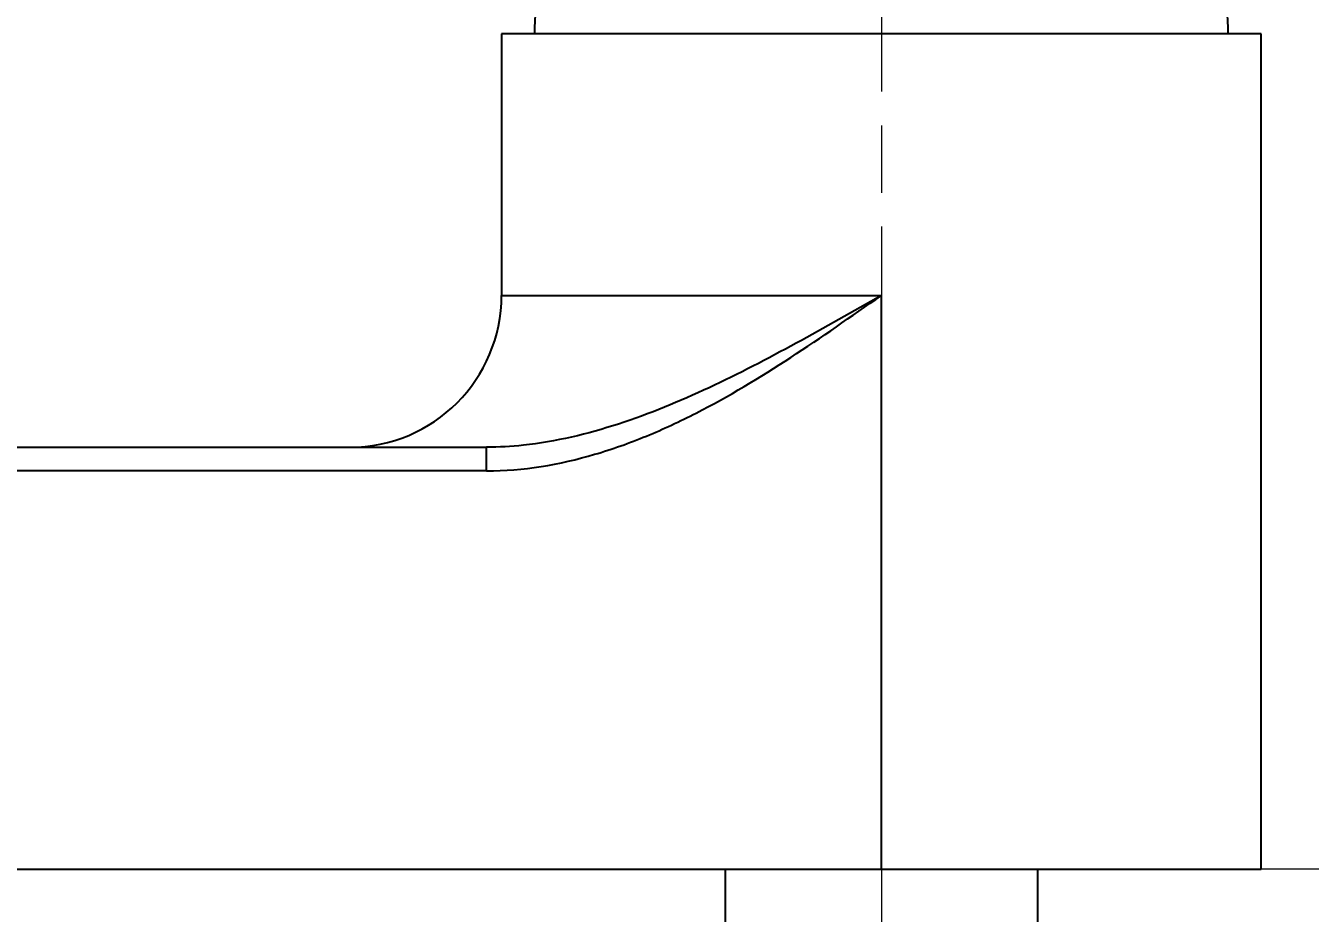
# Model space of a CAD drawing. Header units: millimetres. Extents: x 5308 to 9632, y 1173 to 3839.
# Drawn here: x 9156.8 to 9232.9, y 3240.6 to 3293.2 of the extents above; entities that cross this region are included whole.
import ezdxf

# ---------------------------------------------------------------- set-up
doc = ezdxf.new("R2010")
doc.units = ezdxf.units.MM
doc.header["$LTSCALE"] = 4
doc.header["$PDMODE"] = 3
doc.header["$PDSIZE"] = 0.3125
doc.linetypes.add('CENTER', pattern=[2.25, 1.25, -0.25, 0.5, -0.25])
doc.linetypes.add('CENTER2', pattern=[28.575, 19.05, -3.175, 3.175, -3.175])
doc.layers.get('0').update_dxf_attribs({"linetype": 'CONTINUOUS'})
doc.layers.get('Defpoints').update_dxf_attribs({"linetype": 'CONTINUOUS'})
doc.layers.add('Cneter', color=1, linetype='CENTER2', lineweight=13)
doc.layers.add('DLB3013-CR2S_시공도$0$치수선', color=7, linetype='CONTINUOUS', lineweight=20)
doc.styles.add('DLB3013-CR2S_시공도$0$Daelim Dimension', font='')
doc.styles.get('DLB3013-CR2S_시공도$0$Daelim Dimension').set_extended_font_data('나눔고딕')
doc.dimstyles.new('DLB3013-CR2S_시공도$0$DEFAULT', dxfattribs={"dimscale": 2, "dimtxt": 2, "dimasz": 2, "dimexe": 0, "dimexo": 2, "dimgap": 1, "dimtad": 1, "dimdec": 1, "dimzin": 9, "dimdsep": 46, "dimtxsty": 'DLB3013-CR2S_시공도$0$Daelim Dimension', "dimcen": 0.5, "dimclrd": 252, "dimclre": 252, "dimclrt": 3, "dimadec": 1, "dimazin": 0, "dimtfac": 1, "dimtdec": 1, "dimtix": 1, "dimtmove": 0, "dimatfit": 3, "dimfxl": 1, "dimtolj": 1, "dimtzin": 1, "dimlwd": 9, "dimlwe": 9, "dimarcsym": 0})

# ---------------------------------------------------------------- blocks, each defined once
blk = doc.blocks.new('*D5')
at = {"color": 5, "lineweight": 9, "ltscale": 0.5, "transparency": 16777216}
for p, q in [((9233.988, 3292.67), (9284.294, 3292.67)), ((9282.294, 3283.67), (9282.294, 3252.17)), ((9278.294, 3243.17), (9280.294, 3243.17))]:
    blk.add_line(p, q, dxfattribs=at)
at = {"color": 5, "ltscale": 0.5, "transparency": 16777216}
for points in [[(9280.794, 3283.67), (9283.794, 3283.67), (9282.294, 3292.67)], [(9280.794, 3252.17), (9283.794, 3252.17), (9282.294, 3243.17)]]:
    blk.add_solid(points, dxfattribs=at)
at = {"layer": 'Defpoints', "color": 0, "ltscale": 0.5, "transparency": 16777216}
for p in [(9229.988, 3292.67), (9282.294, 3243.17), (9282.294, 3243.17)]:
    blk.add_point(p, dxfattribs=at)
at = {"color": 7, "ltscale": 0.5, "transparency": 16777216, "insert": (9274.865, 3267.92), "char_height": 10, "attachment_point": 5, "rotation": 90, "style": 'DLB3013-CR2S_시공도$0$Daelim Dimension'}
blk.add_mtext('\\A1;50', dxfattribs=at)

msp = doc.modelspace()

# ---------------------------------------------------------------- linework, layer by layer
at = {"color": 7, "linetype": 'Continuous'}
for p, q in [((9229.988, 3292.67), (9184.988, 3292.67)), ((9184.988, 3292.67), (9184.988, 3277.17)), ((9229.988, 3243.17), (9229.988, 3292.67)), ((9184.988, 3277.17), (9207.488, 3277.17)), ((9207.488, 3243.17), (9207.488, 3277.17)), ((9084.788, 3268.17), (9184.099, 3268.17)), ((9184.099, 3266.77), (9184.099, 3268.17)), ((9184.099, 3266.77), (9083.388, 3266.77)), ((9083.388, 3243.17), (9229.988, 3243.17)), ((9198.238, 3243.17), (9198.238, 3239.49)), ((9216.738, 3243.17), (9216.738, 3238.883))]:
    msp.add_line(p, q, dxfattribs=at)
for centre, radius, start, end in [((9202.557, 3292.67), 15.619, 168.8963, 180), ((9212.418, 3292.67), 15.619, 0, 11.1037), ((9175.988, 3277.17), 9, 270, 0)]:
    msp.add_arc(centre, radius, start, end, dxfattribs=at)
for points, knots in [([(9184.099, 3266.77), (9186.259, 3266.77), (9189.513, 3267.331), (9193.588, 3268.791), (9197.521, 3270.626), (9202.167, 3273.435), (9205.714, 3275.925), (9207.488, 3277.17)], [0, 0, 0, 0, 0.249444, 0.37453, 0.499633, 0.749776, 1, 1, 1, 1]), ([(9207.488, 3277.17), (9205.809, 3276.214), (9202.456, 3274.303), (9197.32, 3271.628), (9191.975, 3269.409), (9188.2, 3268.499), (9186.288, 3268.292)], [0, 0, 0, 0, 0.250512, 0.500733, 0.750562, 1, 1, 1, 1])]:
    msp.add_open_spline(points, degree=3, knots=knots, dxfattribs=at)
msp.add_open_spline([(9186.288, 3268.292), (9185.561, 3268.213), (9184.83, 3268.17), (9184.099, 3268.17)], degree=3, dxfattribs=at)
at = {"layer": 'Cneter', "linetype": 'CENTER', "ltscale": 2}
msp.add_line((9207.488, 3353.246), (9207.488, 3178.474), dxfattribs=at)
at = {"layer": 'DLB3013-CR2S_시공도$0$치수선'}
msp.add_line((9320.966, 3243.17), (8606.901, 3243.17), dxfattribs=at)

# ---------------------------------------------------------------- dimensions: what is measured, and where the dimension line sits
at = {"color": 5, "ltscale": 0.5}
dim = msp.add_linear_dim(base=(9282.293963785, 3243.170455059), p1=(9229.987546906, 3292.670455059), p2=(9282.293963785, 3243.170455059), angle=90, dimstyle='DLB3013-CR2S_시공도$0$DEFAULT', override={"dimtxt": 5, "dimasz": 4.5, "dimexe": 1, "dimdec": 0, "dimclrd": 5, "dimclre": 5, "dimclrt": 7}, dxfattribs=at)
dim.commit()
dim.dimension.update_dxf_attribs({"geometry": '*D5', "text_midpoint": (9274.864779236, 3267.920455059)})

doc.saveas('drawing.dxf')
